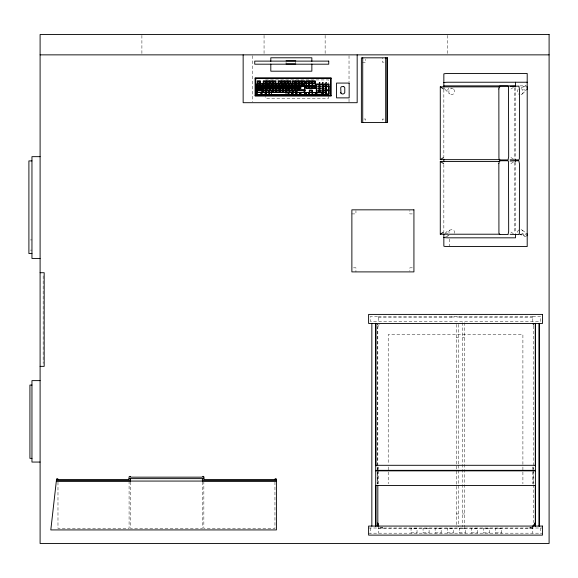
<?xml version="1.0" encoding="UTF-8"?>
<svg xmlns="http://www.w3.org/2000/svg" width="578" height="578" viewBox="0 0 578 578"><rect width="100%" height="100%" fill="white"/><g stroke="black" fill="none" stroke-linecap="round" stroke-linejoin="round"><path stroke-width="0.43" stroke-dasharray="2.89 2.17" d="M448.593 88.022L448.058 89.539A1.915 1.915 0 0 1 446.621 90.154L445.161 89.511A2.247 2.247 0 0 1 444.518 88.022M378.12 326.129L377.73 328.058L377.73 484.162M454.2 233.281C455.926 226.894 446.31 230.427 445.161 233.577M378.417 325.537L379.233 324.489M518.22 89.272C516.862 90.681 517.223 93.188 518.827 94.257M521.06 94.684C523.979 93.983 523.812 89.424 521.06 88.593M449.59 230.225L448.73 231.879L449.59 233.606M522.375 93.932L526.168 90.139M448.253 235.513L447.459 236.091A2.572 2.572 0 0 1 445.913 236.229L445.046 235.817M526.045 86.014A1.915 1.915 0 0 0 525.525 85.941L524.058 86.527A2.247 2.247 0 0 0 523.365 88.022L523.899 89.539A1.915 1.915 0 0 0 525.337 90.154L525.872 90.074M518.827 229.979L517.462 231.482L517.758 233.281M510.916 89.026L514.268 86.873M510.916 163.603L514.268 161.443L514.268 233.317M521.262 87.683L524.499 86.201M447.459 236.091L449.077 235.528M520.301 234.379C523.343 234.697 524.376 229.993 521.06 229.654M529.629 528.01L532.208 527.338A5.101 5.101 0 0 1 529.629 527.981A8.381 8.381 0 0 0 530.777 527.512M383.994 62.128L382.217 62.128L382.217 57.822M362.341 62.366L365.571 62.366L365.571 59.332M265.504 79.93L328.622 79.93L328.622 83.42M519.99 85.876L526.298 85.876M363.952 119.01L365.571 119.01L365.571 121.597M383.994 119.097L382.217 119.097L382.217 121.618M351.872 213.911L355.94 213.911L355.94 210.652M412.302 213.911L409.853 213.911L409.853 210.652M519.99 234.177L526.298 234.177M30.424 239.928L31.956 239.928M30.424 250.108L31.956 250.108M353.498 267.824L355.94 267.824L355.94 271.898M412.302 267.824L409.853 267.824L409.853 271.082M378.308 316.672L532.8 316.672M451.678 316.997L459.431 316.997M378.308 317.315L451.678 317.315L451.678 316.672M532.8 317.315L459.431 317.315L459.431 316.672M456.295 337.386L458.238 337.386M462.501 337.386L464.445 337.386M456.295 513.943L458.238 513.943M462.501 513.943L464.445 513.943M368.612 528.01L542.496 528.01M378.308 528.66L532.8 528.66M411.052 532.858L417.034 532.858M423.067 532.858L429.1 532.858M435.133 532.858L441.173 532.858M447.206 532.858L453.239 532.858M459.272 532.858L465.312 532.858M471.345 532.858L477.377 532.858M483.418 532.858L489.45 532.858M495.483 532.858L501.516 532.858M368.612 533.183L542.496 533.183M447.647 233.295L447.155 233.136A2.572 2.572 0 0 0 445.587 233.317M518.827 234.119L524.499 236.091A2.572 2.572 0 0 0 526.045 236.229M453.13 88.795C449.344 86.729 446.758 93.665 450.905 94.684C455.204 95.493 455.89 88.391 451.512 88.058M524.499 236.091L523.466 235.123A1.279 1.279 0 0 1 523.589 233.895L524.802 233.136A2.572 2.572 0 0 1 525.872 233.151M510.916 157.483L514.268 159.644M510.916 232.06L514.268 234.213M522.375 230.225L526.168 233.1M445.161 89.511L449.59 93.932M540.56 528.01L540.56 533.183M533.826 466.981L533.826 469.509M533.826 471.713L533.826 483.772M533.342 326.035L533.342 469.43M533.342 470.333L533.342 483.858M533.342 484.761L533.342 522.642M532.8 321.52L532.8 316.347L540.56 316.347L540.56 321.52L370.549 321.52L370.549 316.347L378.308 316.347L378.308 321.52M532.8 526.074L532.8 533.183M532.786 466.981L532.786 469.509M532.786 471.713L532.786 483.772M522.902 464.394L522.902 334.525L388.206 334.525L388.206 464.394M522.902 466.981L522.902 483.772M515.482 87.625L515.482 158.675M515.482 162.274L515.482 233.324M514.268 87.769L514.268 158.748M501.516 533.183L501.516 528.335L495.483 528.335L495.483 533.183M489.45 533.183L489.45 528.335L483.418 528.335L483.418 533.183M477.377 533.183L477.377 528.335L471.345 528.335L471.345 533.183M465.312 533.183L465.312 528.335L459.272 528.335L459.272 533.183M464.445 322.676L464.445 528.66M462.501 322.676L462.501 526.926M458.238 324.403L458.238 464.401M458.238 465.304L458.238 526.926M456.295 324.403L456.295 526.926M453.239 533.183L453.239 528.335L447.206 528.335L447.206 533.183M449.583 239.046L449.583 246.011M447.3 35.381L447.3 54.859M443.846 89.474L443.846 156.876M443.846 164.535L443.846 231.475M441.173 533.183L441.173 528.335L435.133 528.335L435.133 533.183M429.1 533.183L429.1 528.335L423.067 528.335L423.067 533.183M417.034 533.183L417.034 528.335L411.052 528.335L411.052 533.183M388.206 466.981L388.206 483.772M378.323 466.981L378.323 469.509M378.323 470.853L378.323 485.498M378.308 526.074L378.308 533.183M377.824 326.028L377.824 469.423M377.824 470.326L377.824 483.851M377.282 466.981L377.282 469.509M377.282 471.713L377.282 483.772M370.549 528.01L370.549 533.183M349.025 55.763L349.025 81.939M349.025 99.091L349.025 101.8M328.622 96.512L328.622 98.253L265.504 98.253L265.504 96.512M325.139 35.381L325.139 54.859M295.763 60.827L295.763 63.132M286.067 62.366L286.067 63.898M274.94 481.958L274.94 528.458L203.846 528.458L203.846 481.958M264.059 35.381L264.059 54.859M252.311 55.763L252.311 101.8M202.379 481.958L202.379 528.458L130.549 528.458L130.549 481.958M141.899 35.381L141.899 54.859M129.082 481.062L129.082 528.458L57.981 528.458L57.981 481.958M43.155 275.872L43.155 363.418M382.882 528.003A8.381 8.381 0 0 1 381.733 527.512M382.874 528.01L380.302 527.338A5.101 5.101 0 0 0 382.874 527.981"/><path stroke-width="0.87" d="M57.995 479.437A0.744 0.744 0 0 0 57.258 478.62A0.744 0.744 0 0 0 56.521 479.437L50.806 529.925L276.407 529.925L276.407 479.437A0.744 0.744 0 0 0 275.67 478.62A0.744 0.744 0 0 0 274.926 479.437M340.977 93.166L340.724 87.986A1.387 1.387 0 0 1 342.111 86.599L343.563 86.599M510.056 86.375L518.863 86.122L519.499 89.38L519.369 158.654L518.863 159.925L510.136 159.817M510.056 161.009L518.863 160.756L519.499 164.015L519.369 233.288L518.863 234.56L510.056 234.314M325.884 86.216L326.202 93.925L325.884 94.344L322.835 94.344L322.835 92.328L325.884 92.328L322.835 92.328M322.835 94.344L328.933 94.344L328.933 86.216L322.748 86.216L325.797 86.216M377.318 324.887L377.766 324.388M526.912 235.817L527.439 234.704L526.804 233.577M257.318 83.138L260.36 83.138L260.36 81.115L257.318 81.115L257.318 83.138L260.36 83.138M257.318 81.115L260.36 81.115M257.181 85.775L256.863 85.985L256.863 83.969L259.912 83.969L259.912 85.985L257.181 85.775L256.863 83.969M257.181 84.178L259.912 83.969M263.236 83.138L266.285 83.138L266.285 81.115L263.236 81.115L263.236 83.138L266.285 83.138M263.236 81.115L266.285 81.115M260.172 83.969L263.221 83.969L263.221 85.985L260.172 85.985L260.172 83.969L272.368 83.969L272.368 85.985L269.319 85.985L269.319 83.969L272.368 83.969M266.545 83.138L275.865 83.138L275.865 81.115L266.545 81.115L266.545 83.138L269.594 83.138M266.545 81.115L269.594 81.115L269.688 83.138L272.729 83.138M263.633 85.775L263.308 85.985L263.308 83.969L266.357 83.969L266.357 85.985L263.633 85.775L263.633 84.178M262.123 87.827L261.805 88.037L261.805 86.021L264.854 86.021L264.854 88.037L262.123 87.827L262.123 86.23M269.688 81.115L272.729 81.115L272.823 83.138L275.865 83.138M269.493 85.985L266.444 85.985L266.444 83.969L269.493 83.969M267.99 88.037L264.941 88.037L264.941 86.021L267.99 86.021L267.99 88.037L256.74 88.022L262.318 88.022L262.318 90.045L256.74 90.045L256.74 85.949L304.512 85.985L304.512 83.969L295.712 83.969L295.712 85.985L298.761 85.985L298.761 83.969L295.712 83.969M272.823 81.115L275.865 81.115M263.604 89.958L263.286 90.168L263.286 88.152L266.335 88.152L266.335 90.168L263.604 89.958L263.286 88.152M263.604 88.362L266.335 88.152M268.683 88.037L271.732 88.037L271.732 86.021L268.683 86.021L268.683 88.037L271.732 88.037M262.846 92.198L265.894 92.198L265.894 90.175L262.846 90.175L262.846 92.198L265.894 92.198M272.628 83.969L278.813 83.969L278.813 85.985L272.628 85.985L272.628 83.969L281.948 83.969L281.948 85.985L278.899 85.985L278.899 83.969L281.948 83.969M266.595 88.152L269.644 88.152L269.644 90.168L266.595 90.168L266.595 88.152L272.78 88.152L272.78 90.168L269.731 90.168L269.731 88.152L272.78 88.152M278.22 83.138L281.269 83.138L281.269 81.115L278.22 81.115L278.22 83.138L281.269 83.138M278.22 81.115L281.269 81.115M272 88.037L275.049 88.037L275.049 86.021L272 86.021L272 88.037L281.32 88.037L281.32 86.021L278.271 86.021L278.271 88.037L281.32 88.037M266.155 92.198L269.204 92.198L269.204 90.175L266.155 90.175L266.155 92.198L272.339 92.198L272.339 90.175L269.29 90.175L269.29 92.198L272.339 92.198M281.529 83.138L284.578 83.138L284.578 81.115L281.529 81.115L281.529 83.138L290.85 83.138L290.85 81.115L281.529 81.115M275.453 87.827L275.135 88.037L275.135 86.021L278.184 86.021L278.184 88.037L275.453 87.827L275.453 86.23M273.3 88.152L276.349 88.152L276.436 92.198L279.485 92.198L279.485 90.175L273.3 90.168L273.3 88.152L279.398 88.152L279.398 90.168L276.349 90.168M284.983 82.921L284.665 83.138L284.665 81.115L287.714 81.115L287.714 83.138L284.983 82.921L284.983 81.332M272.859 92.198L275.908 92.198L275.908 90.175L272.859 90.175L272.859 92.198L275.908 92.198M276.349 88.152L279.398 88.152M282.967 85.775L282.649 85.985L282.649 83.969L285.698 83.969L285.698 85.985L282.967 85.775L282.649 83.969M282.967 84.178L285.698 83.969M290.85 83.138L287.801 83.138L287.801 81.115L290.85 81.115M281.753 88.037L287.938 88.037L287.938 86.021L281.753 86.021L281.753 88.037L290.553 88.037L290.553 86.021L287.504 86.021L287.504 88.037L290.553 88.037M276.436 92.198L279.485 92.198M282.88 90.168L279.831 90.168L279.831 88.152L288.632 88.152L288.632 90.168L285.583 90.168L285.583 88.152L288.632 88.152M279.831 88.152L282.88 88.152L282.88 92.198L285.929 92.198L285.929 90.175L282.88 90.175M285.958 83.969L289.007 83.969L289.007 85.985L285.958 85.985L285.958 83.969L295.279 83.969L295.279 85.985L292.23 85.985L292.23 83.969L295.279 83.969M292.331 83.138L295.38 83.138L295.38 81.115L292.331 81.115L292.331 83.138L295.38 83.138M292.331 81.115L295.38 81.115M279.745 92.198L282.794 92.198L282.794 90.175L279.745 90.175L279.745 92.198L285.929 92.198M289.412 85.775L289.094 85.985L289.094 83.969L292.143 83.969L292.143 85.985L289.412 85.775L289.412 84.178M286.016 90.168L282.967 90.168L282.967 88.152L286.016 88.152M295.64 83.138L298.689 83.138L298.689 81.115L295.64 81.115L295.64 83.138L304.96 83.138L304.96 81.115L295.64 81.115M290.813 88.037L293.862 88.037L293.862 86.021L290.813 86.021L290.813 88.037L296.998 88.037L296.998 86.021L293.949 86.021L293.949 88.037L296.998 88.037M299.101 82.921L298.775 83.138L298.775 81.115L301.824 81.115L301.824 83.138L299.101 82.921L299.101 81.332M288.892 88.152L291.941 88.152L291.941 90.168L288.892 90.168L288.892 88.152L298.205 88.087L298.205 90.103L305.003 90.103L305.003 86.122L300.733 86.122L300.733 88.261L300.733 86.122M289.499 92.198L289.499 90.175L286.45 90.175L286.45 92.198L292.547 92.198L292.547 90.175L285.583 90.168M304.96 83.138L301.911 83.138L301.911 81.115L304.96 81.115M292.027 90.168L295.076 90.168L295.076 88.152L292.027 88.152L292.027 90.168L293.552 90.168M301.897 85.985L298.848 85.985L298.848 83.969L301.897 83.969M297.345 88.037L300.394 88.037L300.394 86.021L297.345 86.021L297.345 88.037L300.394 88.037M298.205 88.087L295.156 88.087L295.156 90.103L298.205 90.103M301.463 85.985L304.512 85.985M301.463 83.969L304.512 83.969M305.993 83.138L309.042 83.138L309.042 81.115L305.993 81.115L305.993 83.138L315.313 83.138L315.313 81.115L305.993 81.115M292.981 92.198L296.03 92.198L296.03 90.175L292.981 90.175L292.981 92.198L296.03 92.198M309.447 82.921L309.129 83.138L309.129 81.115L312.178 81.115L312.178 83.138L309.447 82.921L309.447 81.332M305.993 85.623L309.042 85.623L309.042 83.6L305.993 83.6L305.993 85.623L309.042 85.623M305.993 83.6L309.042 83.6M315.313 83.138L312.264 83.138L312.264 81.115L315.313 81.115M309.302 85.623L312.351 85.623L312.351 83.6L309.302 83.6L309.302 85.623L315.487 85.623L315.487 83.6L309.302 83.6M305.993 88.066L309.042 88.066L309.042 86.05L305.993 86.05L305.993 88.066L309.042 88.066M305.993 86.05L309.042 86.05M315.487 85.623L312.438 85.623L312.438 83.6L315.487 83.6M309.302 88.066L312.351 88.066L312.351 86.05L309.302 86.05L309.302 88.066L315.487 88.066L315.487 86.05L309.302 86.05M315.487 88.066L312.438 88.066L312.438 86.05L315.487 86.05M316.303 86.216L319.352 86.216M322.401 92.328L316.303 92.328L322.401 92.328L322.401 94.344L316.303 94.344L316.303 84.193L319.352 84.193L319.352 92.27L316.303 92.27L319.352 92.27M305.993 94.503L309.042 94.503L309.042 92.487L305.993 92.487L305.993 94.503L309.042 94.503M305.993 92.487L309.042 92.487M309.302 92.256L312.351 92.256L312.351 90.233L309.302 90.233L309.302 92.256L312.351 92.256M309.302 90.233L312.351 90.233M316.303 88.232L319.352 88.232M319.612 86.216L328.933 86.216M319.612 84.193L322.661 84.193L322.661 92.27L319.612 92.27L319.612 84.193L328.933 84.193L328.933 94.344M309.302 94.503L312.351 94.503L312.351 92.487L309.302 92.487L309.302 94.503L315.487 94.503L315.487 92.487L309.302 92.487M316.303 90.255L319.352 90.255M319.612 88.232L325.797 88.232M325.797 92.27L322.748 92.27L322.748 84.193L325.797 84.193L325.797 92.27L319.612 92.27M315.487 94.503L312.438 94.503L312.438 92.487L315.487 92.487M319.612 90.255L328.933 90.312M325.884 94.344L325.884 84.193L328.933 84.193M323.066 90.038L323.066 90.464L325.797 90.255L323.066 90.038L323.066 88.441M499.833 86.873L440.284 86.873L440.284 159.644L443.629 157.483M499.833 161.443L440.284 161.443L440.284 234.213L443.629 232.06M265.887 94.546L269.276 94.546L269.276 92.523L265.887 92.523L265.887 94.546L269.276 94.546M265.887 92.523L269.276 92.523M288.653 94.546L292.034 94.546L292.034 92.523L288.653 92.523L288.653 94.546L292.034 94.546M288.653 92.523L292.034 92.523M292.743 94.546L296.131 94.546L296.131 92.523L292.743 92.523L292.743 94.546L296.131 94.546M292.743 92.523L296.131 92.523M296.666 94.546L300.047 94.546L300.047 92.523L296.666 92.523L296.666 94.546L300.047 94.546M296.666 92.523L300.047 92.523M300.863 86.425L305.003 86.122M261.661 94.546L265.504 94.546L265.504 92.523L261.661 92.523L261.661 94.546L265.504 94.546M261.661 92.523L265.504 92.523M300.582 94.546L304.953 94.546L304.953 92.523L300.582 92.523L300.582 94.546L304.953 94.546M256.74 94.546L261.314 94.546L261.314 92.523L256.74 92.523L256.74 94.546L261.314 94.546M256.74 92.523L261.314 92.523M256.74 87.964L261.596 87.964L261.596 85.949L256.74 85.949M256.74 90.045L262.318 90.045M256.74 92.292L262.499 92.292L262.499 90.276L256.74 90.276L256.74 92.292L262.499 92.292M256.74 90.276L262.499 90.276M316.303 94.344L322.401 94.344M255.071 95.818L331.216 95.818L331.216 78.109L255.071 78.109L255.071 95.818L331.216 95.818M255.071 78.109L331.216 78.109M296.218 92.35L304.953 92.35L304.953 90.334L296.218 90.334L296.218 92.35L304.079 92.35M296.218 90.334L304.953 90.334M269.637 94.546L287.923 94.546L287.923 92.523L269.637 92.523L269.637 94.546L287.923 94.546M269.637 92.523L287.923 92.523M40.099 54.859L549.1 54.859M286.067 60.827L295.763 60.827M286.067 63.898L295.763 63.898M527.201 82.228L448.42 82.228A4.378 0.376 0 0 0 446.671 82.257L444.46 82.437A4.992 0.426 0 0 0 443.846 82.64M316.303 84.193L319.352 84.193M443.846 85.876L515.482 85.876M326.202 86.642L328.615 86.642M300.863 88.239L298.205 88.261L298.718 88.239L298.718 89.807M326.202 89.879L328.615 89.879M295.156 90.103L305.003 90.103M326.202 90.732L328.615 90.732M286.45 92.198L292.547 92.198M300.582 92.523L304.079 92.523M326.202 93.925L328.615 93.925M40.099 156.66L31.956 156.66L31.956 258.46L40.099 258.46M440.284 159.644L499.833 159.644M31.956 160.908L28.9 160.908L28.9 253.54L31.956 253.54M440.284 234.213L499.833 234.213M40.099 272.715L44.174 272.715L44.174 366.365L40.099 366.365M40.099 380.62L31.956 380.62L31.956 462.06L40.099 462.06M31.956 385.064L29.919 385.064L29.919 458.361L31.956 458.361M375.722 465.297L535.387 465.297M375.722 470.348L535.387 470.348M375.722 470.853L535.387 470.853M129.067 478.627L203.861 478.627M56.521 479.437L129.067 479.437A0.744 0.744 0 0 1 129.804 478.62A0.744 0.744 0 0 1 130.541 479.437M276.407 479.437L203.861 479.437A0.744 0.744 0 0 0 203.116 478.62A0.744 0.744 0 0 0 202.379 479.437L202.379 481.062M56.521 480.903L130.549 480.903M202.379 480.903L276.407 480.903M56.521 481.062L276.407 481.062M375.722 485.498L535.387 485.498M340.724 92.574L340.782 92.588A2.102 2.102 0 0 0 340.876 93.101A2.261 2.261 0 0 0 344.77 92.653L344.784 88.044A1.445 1.445 0 0 0 343.339 86.599M440.284 86.873L443.629 89.026M440.284 161.443L443.629 163.603M526.912 86.563L527.439 88.022A2.247 2.247 0 0 1 526.804 89.511M539.267 323.326L539.267 526.211M539.108 323.326L539.108 526.211M535.387 323.326L535.445 526.247M535.286 323.326L535.286 465.825M535.286 485.665L535.286 526.247M533.342 323.326L533.342 325.132M515.482 82.228L515.482 86.722M515.482 159.579L515.482 161.378M515.482 234.177L515.482 237.825L448.42 237.825A4.378 0.376 0 0 1 446.671 237.789L444.46 237.616A4.992 0.426 0 0 1 443.846 237.406M443.846 87.018L443.846 73.933A4.906 0.448 0 0 1 444.46 73.709L446.129 73.55A4.436 0.405 0 0 1 448.42 73.493L527.201 73.493L527.201 246.553L448.42 246.553A4.436 0.405 0 0 1 446.129 246.495L444.46 246.336A4.906 0.448 0 0 1 443.846 246.12L443.846 233.931M443.846 159.123L443.846 161.826M387.108 57.822L387.108 122.464M385.692 57.822L385.692 122.464M377.824 485.657L377.824 526.24M375.888 323.326L375.888 465.817M375.888 485.657L375.888 526.24M375.722 323.326L375.722 526.24M371.842 323.326L371.842 526.211M362.724 57.822L362.724 122.464M357.168 54.859L357.168 102.703L243.15 102.703L243.15 54.859M330.471 78.283L330.471 95.645M328.615 84.41L328.615 85.999M326.202 84.41L326.202 85.999M325.566 92.538L325.566 94.135M325.479 84.41L325.479 85.999M325.479 86.425L325.479 88.022M325.479 88.441L325.479 90.038M325.479 90.464L325.479 92.061M323.16 92.538L323.16 94.135M323.066 84.41L323.066 85.999M323.066 86.425L323.066 88.022M323.066 90.464L323.066 92.061M322.343 84.41L322.343 85.999M322.343 86.425L322.343 88.022M322.343 88.441L322.343 90.038M322.343 90.464L322.343 92.061M321.758 92.538L321.758 94.135M319.93 84.41L319.93 85.999M319.93 86.425L319.93 88.022M319.93 88.441L319.93 90.038M319.93 90.464L319.93 92.061M319.034 84.41L319.034 85.999M319.034 86.425L319.034 88.022M319.034 88.441L319.034 90.038M319.034 90.464L319.034 92.061M316.946 92.538L316.946 94.135M316.621 84.41L316.621 85.999M316.621 86.425L316.621 88.022M316.621 88.441L316.621 90.038M316.621 90.464L316.621 92.061M315.169 83.817L315.169 85.407M315.169 86.259L315.169 87.856M315.169 92.697L315.169 94.293M314.996 81.332L314.996 82.921M312.756 83.817L312.756 85.407M312.756 86.259L312.756 87.856M312.756 92.697L312.756 94.293M312.582 81.332L312.582 82.921M312.033 83.817L312.033 85.407M312.033 86.259L312.033 87.856M312.033 90.45L312.033 92.047M312.033 92.697L312.033 94.293M311.853 61.362L311.853 57.786L270.807 57.786L270.807 61.362M311.853 64.042L311.853 71.195L270.807 71.195L270.807 64.042M311.86 81.332L311.86 82.921M309.62 83.817L309.62 85.407M309.62 86.259L309.62 87.856M309.62 90.45L309.62 92.047M309.62 92.697L309.62 94.293M308.724 81.332L308.724 82.921M308.724 83.817L308.724 85.407M308.724 86.259L308.724 87.856M308.724 92.697L308.724 94.293M306.311 81.332L306.311 82.921M306.311 83.817L306.311 85.407M306.311 86.259L306.311 87.856M306.311 92.697L306.311 94.293M304.642 81.332L304.642 82.921M304.49 86.425L304.49 89.807M304.49 92.74L304.49 94.33M304.194 84.178L304.194 85.775M304.035 90.544L304.035 92.14M302.236 81.332L302.236 82.921M301.781 84.178L301.781 85.775M301.506 81.332L301.506 82.921M301.579 84.178L301.579 85.775M301.044 92.74L301.044 94.33M300.076 86.23L300.076 87.827M299.693 92.74L299.693 94.33M299.173 84.178L299.173 85.775M298.371 81.332L298.371 82.921M298.443 84.178L298.443 85.775M297.887 88.297L297.887 89.893M297.663 86.23L297.663 87.827M297.135 90.544L297.135 92.14M297.02 92.74L297.02 94.33M296.673 86.23L296.673 87.827M295.965 81.332L295.965 82.921M296.037 84.178L296.037 85.775M295.712 90.392L295.712 91.989M295.777 92.74L295.777 94.33M295.474 88.297L295.474 89.893M295.062 81.332L295.062 82.921M294.961 84.178L294.961 85.775M294.758 88.362L294.758 89.958M294.267 86.23L294.267 87.827M293.537 86.23L293.537 87.827M293.306 90.392L293.306 91.989M293.104 92.74L293.104 94.33M292.649 81.332L292.649 82.921M292.547 84.178L292.547 85.775M292.345 88.362L292.345 89.958M292.23 90.392L292.23 91.989M291.825 84.178L291.825 85.775M291.623 88.362L291.623 89.958M291.68 92.74L291.68 94.33M291.131 86.23L291.131 87.827M290.532 81.332L290.532 82.921M290.228 86.23L290.228 87.827M289.816 90.392L289.816 91.989M289.21 88.362L289.21 89.958M289.181 90.392L289.181 91.989M289.007 92.74L289.007 94.33M288.689 84.178L288.689 85.775M288.314 88.362L288.314 89.958M288.126 81.332L288.126 82.921M287.822 86.23L287.822 87.827M287.62 86.23L287.62 87.827M287.396 81.332L287.396 82.921M286.767 90.392L286.767 91.989M286.276 84.178L286.276 85.775M286.009 92.74L286.009 94.33M285.9 88.362L285.9 89.958M285.698 88.362L285.698 89.958M285.604 90.392L285.604 91.989M285.373 84.178L285.373 85.775M285.207 86.23L285.207 87.827M284.484 86.23L284.484 87.827M284.26 81.332L284.26 82.921M283.292 88.362L283.292 89.958M283.198 90.392L283.198 91.989M282.563 88.362L282.563 89.958M282.469 90.392L282.469 91.989M282.071 86.23L282.071 87.827M281.847 81.332L281.847 82.921M281.631 84.178L281.631 85.775M280.951 81.332L280.951 82.921M280.995 86.23L280.995 87.827M280.157 88.362L280.157 89.958M280.063 90.392L280.063 91.989M279.225 84.178L279.225 85.775M279.16 90.392L279.16 91.989M279.08 88.362L279.08 89.958M278.538 81.332L278.538 82.921M278.495 84.178L278.495 85.775M278.589 86.23L278.589 87.827M277.859 86.23L277.859 87.827M276.754 90.392L276.754 91.989M276.667 88.362L276.667 89.958M276.089 84.178L276.089 85.775M276.031 88.362L276.031 89.958M275.547 81.332L275.547 82.921M275.59 90.392L275.59 91.989M275.359 84.178L275.359 85.775M274.723 86.23L274.723 87.827M273.618 88.362L273.618 89.958M273.141 81.332L273.141 82.921M273.184 90.392L273.184 91.989M272.953 84.178L272.953 85.775M272.411 81.332L272.411 82.921M272.455 88.362L272.455 89.958M272.317 86.23L272.317 87.827M272.05 84.178L272.05 85.775M272.021 90.392L272.021 91.989M271.552 92.74L271.552 94.33M271.414 86.23L271.414 87.827M270.005 81.332L270.005 82.921M270.049 88.362L270.049 89.958M269.644 84.178L269.644 85.775M269.608 90.392L269.608 91.989M269.276 81.332L269.276 82.921M269.319 88.362L269.319 89.958M269.175 84.178L269.175 85.775M269.008 86.23L269.008 87.827M268.886 90.392L268.886 91.989M268.914 92.74L268.914 94.33M267.672 86.23L267.672 87.827M266.87 81.332L266.87 82.921M266.913 88.362L266.913 89.958M266.769 84.178L266.769 85.775M266.472 90.392L266.472 91.989M266.241 92.74L266.241 94.33M265.967 81.332L265.967 82.921M266.039 84.178L266.039 85.775M266.01 88.362L266.01 89.958M265.569 90.392L265.569 91.989M265.259 86.23L265.259 87.827M265.1 92.74L265.1 94.33M264.536 86.23L264.536 87.827M263.561 81.332L263.561 82.921M263.163 90.392L263.163 91.989M262.903 84.178L262.903 85.775M262.065 92.74L262.065 94.33M261.892 90.486L261.892 92.083M261.733 88.239L261.733 89.836M261.083 86.158L261.083 87.755M260.83 92.74L260.83 94.33M260.497 84.178L260.497 85.775M260.042 81.332L260.042 82.921M259.594 84.178L259.594 85.775M257.636 81.332L257.636 82.921M257.326 88.239L257.326 89.836M257.347 90.486L257.347 92.083M257.253 86.158L257.253 87.755M257.224 92.74L257.224 94.33M255.823 78.283L255.823 95.645M203.861 477.161L203.861 478.794M130.549 479.437L130.549 481.062M129.067 478.794L129.067 477.161A0.73 0.73 0 0 1 130.325 476.59M130.375 476.59A0.73 0.73 0 0 1 130.563 477.161L202.365 477.161A0.73 0.73 0 0 1 202.553 476.59A0.759 0.759 0 0 1 203.868 477.19M378.792 526.038A5.101 5.101 0 0 1 377.694 522.96A8.381 8.381 0 0 0 378.229 524.087M533.718 526.038A5.101 5.101 0 0 0 534.816 522.96A8.381 8.381 0 0 1 532.331 526.479M498.85 88.954L498.93 158.3L499.479 159.925L508.048 159.925L508.676 156.674L508.495 87.076L508.048 86.122L499.479 86.122L498.85 88.954M498.85 163.588L498.93 232.934L499.479 234.56L508.048 234.56L508.676 231.308L508.495 161.71L508.048 160.756L499.479 160.756L498.85 163.588M549.1 34.499L40.099 34.499L40.099 543.501L549.1 543.501L549.1 34.499M387.231 57.822L361.38 57.822L361.38 122.464L387.231 122.464L387.231 57.822M328.745 61.116L254.732 61.116L254.732 64.187L328.745 64.187L328.745 61.116M319.851 82.77L319.244 82.943L319.851 82.77M323.073 82.77L322.466 82.943L323.073 82.77M326.382 82.77L325.775 82.943L326.382 82.77M349.163 83.073L336.548 83.073L336.548 97.877L349.163 97.877L349.163 83.073M413.927 209.836L351.872 209.836L351.872 271.898L413.927 271.898L413.927 209.836M542.496 314.41L368.612 314.41L368.612 323.456L542.496 323.456L542.496 314.41M542.496 526.074L368.612 526.074L368.612 535.12L542.496 535.12L542.496 526.074M284.889 88.037L284.889 86.021L284.802 88.037M275.764 85.985L275.764 83.969L275.677 85.985"/></g></svg>
